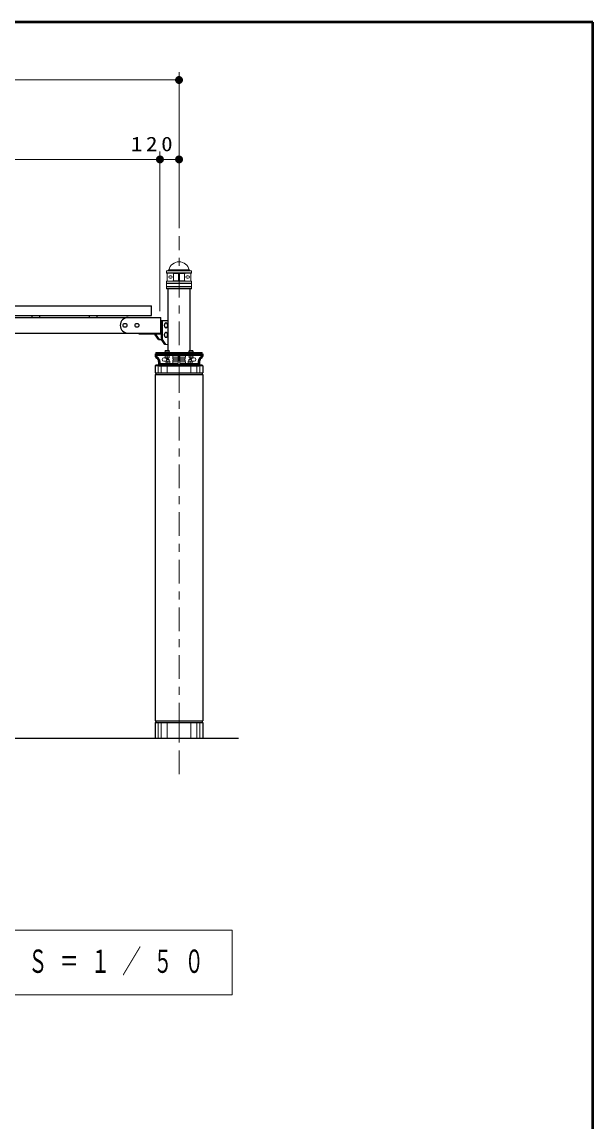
# Model space of a CAD drawing. Units: millimetres on the paper, scale 1:50. Extents: x -365 to 10, y -38 to 257.
# Drawn here: x -71.9 to 0, y 118.5 to 257 of the extents above; entities that cross this region are included whole.
import ezdxf

# ---------------------------------------------------------------- set-up
doc = ezdxf.new("R2010")
doc.units = ezdxf.units.MM
doc.linetypes.add('USER2', pattern=[6, 3, -1, 1, -1])
doc.layers.add('LY_1', color=7, linetype='Continuous', lineweight=13)
doc.layers.add('LY_2', color=7, linetype='Continuous', lineweight=13)
doc.styles.add('ＭＳ ゴシック', font='')
doc.styles.get('ＭＳ ゴシック').set_extended_font_data('MS Gothic')

# ---------------------------------------------------------------- blocks, each defined once
blk = doc.blocks.new('filled_dot')
at = {"color": 0, "linetype": 'Continuous', "lineweight": -2, "const_width": 1.25}
blk.add_lwpolyline([(-0.625, 0, 1), (0.625, 0, 1)], format="xyb", close=True, dxfattribs=at)

msp = doc.modelspace()

# ---------------------------------------------------------------- linework, layer by layer
at = {"layer": 'LY_1'}
for p, q in [((-116.907, 249.697), (-52.107, 249.697)), ((-52.107, 231.028), (-52.107, 250.697)), ((-114.507, 239.697), (-54.507, 239.697)), ((-58.272, 239.697), (-52.107, 239.697)), ((-54.507, 220.606), (-54.507, 240.697)), ((-53.505, 225.686), (-53.387, 225.804)), ((-53.387, 225.804), (-50.827, 225.804)), ((-50.709, 225.686), (-50.827, 225.804)), ((-53.687, 225.666), (-53.667, 225.686)), ((-53.687, 225.666), (-50.527, 225.666)), ((-53.687, 225.666), (-53.687, 225.406)), ((-53.687, 225.406), (-53.667, 225.386)), ((-53.687, 225.406), (-50.527, 225.406)), ((-53.647, 224.386), (-53.687, 224.346)), ((-53.667, 225.686), (-50.547, 225.686)), ((-53.667, 225.386), (-50.547, 225.386)), ((-53.667, 225.386), (-52.845, 225.35)), ((-53.647, 224.386), (-52.845, 224.421)), ((-53.647, 224.386), (-50.567, 224.386)), ((-53.607, 225.382), (-53.607, 224.39)), ((-53.257, 225.036), (-53.117, 225.036)), ((-53.257, 224.736), (-53.117, 224.736)), ((-52.807, 225.348), (-52.177, 225.348)), ((-52.807, 225.31), (-52.807, 224.461)), ((-52.807, 224.422), (-52.177, 224.422)), ((-52.177, 225.346), (-52.177, 224.426)), ((-51.407, 225.348), (-52.037, 225.348)), ((-52.037, 225.346), (-52.037, 224.426)), ((-51.407, 224.422), (-52.037, 224.422)), ((-51.407, 225.31), (-51.407, 224.461)), ((-50.547, 225.386), (-51.368, 225.35)), ((-50.567, 224.386), (-51.368, 224.421)), ((-50.957, 225.036), (-51.097, 225.036)), ((-50.957, 224.736), (-51.097, 224.736)), ((-50.607, 225.382), (-50.607, 224.39)), ((-50.567, 224.386), (-50.527, 224.346)), ((-50.547, 225.686), (-50.527, 225.666)), ((-50.547, 225.386), (-50.527, 225.406)), ((-50.527, 225.666), (-50.527, 225.406)), ((-53.687, 224.346), (-53.687, 224.106)), ((-53.687, 224.346), (-50.527, 224.346)), ((-53.687, 224.106), (-53.667, 224.086)), ((-53.687, 224.106), (-50.527, 224.106)), ((-53.667, 223.686), (-53.687, 223.666)), ((-53.687, 223.666), (-53.687, 223.426)), ((-53.687, 223.666), (-50.527, 223.666)), ((-53.687, 223.426), (-53.647, 223.386)), ((-53.687, 223.426), (-50.527, 223.426)), ((-53.667, 224.086), (-53.667, 223.686)), ((-53.667, 224.086), (-50.547, 224.086)), ((-53.667, 223.686), (-50.547, 223.686)), ((-53.647, 223.386), (-50.567, 223.386)), ((-50.527, 223.426), (-50.567, 223.386)), ((-50.527, 224.106), (-50.547, 224.086)), ((-50.547, 224.086), (-50.547, 223.686)), ((-50.547, 223.686), (-50.527, 223.666)), ((-50.527, 224.346), (-50.527, 224.106)), ((-50.527, 223.666), (-50.527, 223.426)), ((-49.207, 215.384), (-55.007, 215.384)), ((-55.007, 215.384), (-55.007, 215.204)), ((-55.007, 215.024), (-52.197, 215.024)), ((-54.007, 214.724), (-53.847, 214.724)), ((-53.907, 215.448), (-53.907, 215.384)), ((-53.306, 215.448), (-53.907, 215.448)), ((-53.907, 214.96), (-53.907, 215.024)), ((-53.907, 214.96), (-53.307, 214.96)), ((-53.367, 215.648), (-53.847, 215.648)), ((-53.847, 215.648), (-53.847, 215.448)), ((-53.847, 214.7), (-53.847, 214.96)), ((-53.847, 214.7), (-53.367, 214.7)), ((-53.767, 214.648), (-53.767, 214.7)), ((-53.607, 214.7), (-53.607, 214.96)), ((-53.447, 214.648), (-53.447, 214.7)), ((-53.367, 215.648), (-53.367, 215.448)), ((-53.367, 214.7), (-53.367, 214.96)), ((-53.307, 214.96), (-53.307, 215.024)), ((-53.306, 215.448), (-53.306, 215.384)), ((-52.907, 214.924), (-52.907, 214.804)), ((-52.867, 214.784), (-52.907, 214.804)), ((-52.867, 214.784), (-52.867, 214.604)), ((-52.197, 214.784), (-52.867, 214.784)), ((-52.197, 215.024), (-52.197, 213.984)), ((-49.207, 215.024), (-52.017, 215.024)), ((-52.017, 215.024), (-52.017, 213.984)), ((-52.017, 214.784), (-51.347, 214.784)), ((-51.347, 214.784), (-51.307, 214.804)), ((-51.347, 214.784), (-51.347, 214.604)), ((-51.307, 214.924), (-51.307, 214.804)), ((-50.907, 215.448), (-50.907, 215.384)), ((-50.306, 215.448), (-50.907, 215.448)), ((-50.907, 214.96), (-50.907, 215.024)), ((-50.307, 214.96), (-50.907, 214.96)), ((-50.847, 215.648), (-50.847, 215.448)), ((-50.367, 215.648), (-50.847, 215.648)), ((-50.847, 214.7), (-50.847, 214.96)), ((-50.367, 214.7), (-50.847, 214.7)), ((-50.767, 214.648), (-50.767, 214.7)), ((-50.607, 214.7), (-50.607, 214.96)), ((-50.447, 214.648), (-50.447, 214.7)), ((-50.367, 215.648), (-50.367, 215.448)), ((-50.367, 214.7), (-50.367, 214.96)), ((-50.207, 214.724), (-50.367, 214.724)), ((-50.307, 214.96), (-50.307, 215.024)), ((-50.306, 215.448), (-50.306, 215.384)), ((-49.207, 215.384), (-49.207, 215.204)), ((-54.732, 213.705), (-54.732, 212.804)), ((-54.607, 213.984), (-52.197, 213.984)), ((-54.357, 213.705), (-54.357, 212.804)), ((-54.007, 214.284), (-53.747, 214.284)), ((-53.807, 214.048), (-53.807, 213.984)), ((-53.807, 214.048), (-53.207, 214.048)), ((-53.767, 214.648), (-53.447, 214.648)), ((-53.747, 214.308), (-53.747, 214.048)), ((-53.747, 214.308), (-53.267, 214.308)), ((-53.667, 214.504), (-53.667, 214.308)), ((-53.347, 214.504), (-53.667, 214.504)), ((-53.607, 213.705), (-53.607, 212.804)), ((-53.507, 214.308), (-53.507, 214.048)), ((-53.347, 214.504), (-53.347, 214.308)), ((-53.267, 214.308), (-53.267, 214.048)), ((-53.207, 214.048), (-53.207, 213.984)), ((-52.907, 214.204), (-52.867, 214.224)), ((-52.907, 214.204), (-52.907, 214.084)), ((-52.827, 214.584), (-52.867, 214.604)), ((-52.867, 214.404), (-52.827, 214.424)), ((-52.867, 214.404), (-52.867, 214.224)), ((-52.197, 214.224), (-52.867, 214.224)), ((-52.827, 214.584), (-52.827, 214.424)), ((-52.197, 214.584), (-52.827, 214.584)), ((-52.197, 214.424), (-52.827, 214.424)), ((-52.057, 214.584), (-52.157, 214.584)), ((-52.107, 213.705), (-52.107, 212.804)), ((-52.017, 214.584), (-51.387, 214.584)), ((-52.017, 214.424), (-51.387, 214.424)), ((-52.017, 214.224), (-51.347, 214.224)), ((-49.607, 213.984), (-52.017, 213.984)), ((-51.387, 214.584), (-51.347, 214.604)), ((-51.387, 214.584), (-51.387, 214.424)), ((-51.347, 214.404), (-51.387, 214.424)), ((-51.347, 214.404), (-51.347, 214.224)), ((-51.307, 214.204), (-51.347, 214.224)), ((-51.307, 214.204), (-51.307, 214.084)), ((-51.007, 214.048), (-50.407, 214.048)), ((-51.007, 214.048), (-51.007, 213.984)), ((-50.947, 214.308), (-50.947, 214.048)), ((-50.467, 214.308), (-50.947, 214.308)), ((-50.547, 214.504), (-50.867, 214.504)), ((-50.867, 214.504), (-50.867, 214.308)), ((-50.447, 214.648), (-50.767, 214.648)), ((-50.707, 214.308), (-50.707, 214.048)), ((-50.607, 213.705), (-50.607, 212.804)), ((-50.547, 214.504), (-50.547, 214.308)), ((-50.467, 214.308), (-50.467, 214.048)), ((-50.207, 214.284), (-50.467, 214.284)), ((-50.407, 214.048), (-50.407, 213.984)), ((-49.857, 213.705), (-49.857, 212.804)), ((-49.482, 213.705), (-49.482, 212.804)), ((-54.732, 168.804), (-54.732, 166.804)), ((-54.357, 168.804), (-54.357, 166.804)), ((-53.607, 168.804), (-53.607, 166.804)), ((-52.107, 168.804), (-52.107, 166.804)), ((-50.607, 168.804), (-50.607, 166.804)), ((-49.857, 168.804), (-49.857, 166.804)), ((-49.482, 168.804), (-49.482, 166.804)), ((-45.429, 142.631), (-88.229, 142.631)), ((-45.429, 134.498), (-45.429, 142.631)), ((-88.229, 134.498), (-45.429, 134.498))]:
    msp.add_line(p, q, dxfattribs=at)
at = {"layer": 'LY_1', "linetype": 'USER2'}
msp.add_line((-52.107, 162.29), (-52.107, 230.028), dxfattribs=at)
at = {"layer": 'LY_1', "lineweight": 25}
for p, q in [((-53.505, 223.386), (-53.505, 215.648)), ((-50.709, 215.648), (-50.709, 223.386)), ((-84.507, 219.804), (-58.507, 219.804)), ((-84.507, 217.804), (-58.507, 217.804)), ((-113.907, 166.804), (-44.614, 166.804))]:
    msp.add_line(p, q, dxfattribs=at)
at = {"layer": 'LY_1', "color": 40, "lineweight": 25}
for p, q in [((-113.447, 221.264), (-55.567, 221.264)), ((-55.567, 220.064), (-55.567, 221.264)), ((-113.447, 220.064), (-55.567, 220.064)), ((-70.587, 219.804), (-70.587, 220.064)), ((-69.627, 219.804), (-69.627, 220.064)), ((-63.387, 219.804), (-63.387, 220.064)), ((-62.427, 219.804), (-62.427, 220.064))]:
    msp.add_line(p, q, dxfattribs=at)
at = {"layer": 'LY_1', "color": 4, "lineweight": 25}
for p, q in [((-58.507, 219.804), (-54.387, 219.804)), ((-54.387, 217.684), (-54.387, 219.804)), ((-54.387, 219.404), (-53.505, 219.404)), ((-54.301, 217.004), (-54.301, 219.404)), ((-54.174, 217.004), (-54.174, 219.404)), ((-58.507, 217.804), (-54.387, 217.804)), ((-57.107, 217.684), (-57.107, 217.804)), ((-54.387, 217.684), (-57.107, 217.684)), ((-55.122, 217.604), (-55.122, 217.684)), ((-54.697, 217.004), (-55.122, 217.604)), ((-55.122, 217.604), (-54.994, 217.604)), ((-54.994, 217.604), (-54.994, 217.684)), ((-54.57, 217.004), (-54.994, 217.604)), ((-54.697, 217.004), (-54.174, 217.004)), ((-53.877, 216.404), (-54.301, 217.004)), ((-53.75, 216.404), (-54.174, 217.004)), ((-55.021, 213.804), (-55.107, 213.704)), ((-49.107, 213.705), (-55.107, 213.705)), ((-55.107, 213.703), (-55.107, 212.804)), ((-49.192, 213.804), (-55.021, 213.804)), ((-49.191, 213.805), (-49.106, 213.705)), ((-49.107, 213.703), (-49.107, 212.804)), ((-55.107, 212.804), (-49.107, 212.804)), ((-55.107, 212.604), (-49.107, 212.604)), ((-55.107, 212.604), (-55.107, 169.004)), ((-55.021, 212.804), (-55.021, 212.604)), ((-49.192, 212.804), (-49.192, 212.604)), ((-49.107, 212.604), (-49.107, 169.004)), ((-55.107, 169.004), (-49.107, 169.004)), ((-55.021, 169.004), (-55.021, 168.804)), ((-49.192, 169.004), (-49.192, 168.804)), ((-55.107, 168.804), (-49.107, 168.804)), ((-55.107, 168.804), (-55.107, 166.804)), ((-49.107, 168.804), (-49.107, 166.804))]:
    msp.add_line(p, q, dxfattribs=at)
at = {"layer": 'LY_1', "color": 4}
msp.add_line((-53.877, 216.404), (-53.505, 216.404), dxfattribs=at)
at = {"layer": 'LY_1', "color": 140, "lineweight": 50}
for p, q in [((-55.007, 215.204), (-49.207, 215.204)), ((-55.007, 215.204), (-55.007, 214.92)), ((-49.207, 215.204), (-49.207, 214.92)), ((-54.607, 214.264), (-54.607, 213.804)), ((-54.607, 213.804), (-49.607, 213.804)), ((-49.607, 214.264), (-49.607, 213.804))]:
    msp.add_line(p, q, dxfattribs=at)
at = {"layer": 'LY_1', "color": 4, "lineweight": 25}
for points in [[(-53.75, 219.104), (-53.768, 219.102), (-53.787, 219.099), (-53.805, 219.093), (-53.822, 219.085), (-53.839, 219.075), (-53.856, 219.063), (-53.871, 219.049), (-53.886, 219.033), (-53.9, 219.016), (-53.912, 218.996), (-53.924, 218.976), (-53.933, 218.954), (-53.942, 218.93), (-53.949, 218.906), (-53.955, 218.881), (-53.959, 218.856), (-53.961, 218.83), (-53.962, 218.804), (-53.961, 218.777), (-53.959, 218.751), (-53.955, 218.726), (-53.949, 218.701), (-53.942, 218.677), (-53.933, 218.654), (-53.924, 218.632), (-53.912, 218.611), (-53.9, 218.591), (-53.886, 218.574), (-53.871, 218.558), (-53.856, 218.544), (-53.839, 218.532), (-53.822, 218.522), (-53.805, 218.514), (-53.787, 218.508), (-53.768, 218.505), (-53.75, 218.504), (-53.731, 218.505), (-53.713, 218.508), (-53.695, 218.514), (-53.677, 218.522), (-53.66, 218.532), (-53.644, 218.544), (-53.628, 218.558), (-53.613, 218.574), (-53.6, 218.591), (-53.587, 218.611), (-53.576, 218.632), (-53.566, 218.654), (-53.558, 218.677), (-53.55, 218.701), (-53.545, 218.726), (-53.541, 218.751), (-53.538, 218.777), (-53.538, 218.804), (-53.538, 218.83), (-53.541, 218.856), (-53.545, 218.881), (-53.55, 218.906), (-53.558, 218.93), (-53.566, 218.954), (-53.576, 218.976), (-53.587, 218.996), (-53.6, 219.016), (-53.613, 219.033), (-53.628, 219.049), (-53.644, 219.063), (-53.66, 219.075), (-53.677, 219.085), (-53.695, 219.093), (-53.713, 219.099), (-53.731, 219.102)], [(-53.75, 217.904), (-53.768, 217.902), (-53.787, 217.899), (-53.805, 217.893), (-53.822, 217.885), (-53.839, 217.875), (-53.856, 217.863), (-53.871, 217.849), (-53.886, 217.833), (-53.9, 217.816), (-53.912, 217.796), (-53.924, 217.776), (-53.933, 217.754), (-53.942, 217.73), (-53.949, 217.706), (-53.955, 217.681), (-53.959, 217.656), (-53.961, 217.63), (-53.962, 217.604), (-53.961, 217.577), (-53.959, 217.551), (-53.955, 217.526), (-53.949, 217.501), (-53.942, 217.477), (-53.933, 217.454), (-53.924, 217.432), (-53.912, 217.411), (-53.9, 217.391), (-53.886, 217.374), (-53.871, 217.358), (-53.856, 217.344), (-53.839, 217.332), (-53.822, 217.322), (-53.805, 217.314), (-53.787, 217.308), (-53.768, 217.305), (-53.75, 217.304), (-53.731, 217.305), (-53.713, 217.308), (-53.695, 217.314), (-53.677, 217.322), (-53.66, 217.332), (-53.644, 217.344), (-53.628, 217.358), (-53.613, 217.374), (-53.6, 217.391), (-53.587, 217.411), (-53.576, 217.432), (-53.566, 217.454), (-53.558, 217.477), (-53.55, 217.501), (-53.545, 217.526), (-53.541, 217.551), (-53.538, 217.577), (-53.538, 217.604), (-53.538, 217.63), (-53.541, 217.656), (-53.545, 217.681), (-53.55, 217.706), (-53.558, 217.73), (-53.566, 217.754), (-53.576, 217.776), (-53.587, 217.796), (-53.6, 217.816), (-53.613, 217.833), (-53.628, 217.849), (-53.644, 217.863), (-53.66, 217.875), (-53.677, 217.885), (-53.695, 217.893), (-53.713, 217.899), (-53.731, 217.902)]]:
    msp.add_lwpolyline(points, close=True, dxfattribs=at)
for centre in [(-58.907, 218.804), (-57.407, 218.804)]:
    msp.add_circle(centre, 0.24, dxfattribs=at)
at = {"layer": 'LY_1'}
for centre, radius, start, end in [((-52.107, 225.484), 1.319, 14.00253, 165.99746), ((-53.257, 224.886), 0.15, 90, 270), ((-53.117, 224.886), 0.15, 270, 90), ((-52.847, 225.31), 0.04, 0, 87.5), ((-52.847, 224.461), 0.04, 272.5, 0), ((-52.217, 225.346), 0.04, 0, 90), ((-52.217, 224.426), 0.04, 270, 0), ((-51.997, 225.346), 0.04, 90, 180), ((-51.997, 224.426), 0.04, 180, 270), ((-51.367, 225.31), 0.04, 92.5, 180), ((-51.367, 224.461), 0.04, 180, 267.5), ((-51.097, 224.886), 0.15, 90, 270), ((-50.957, 224.886), 0.15, 270, 90), ((-54.007, 214.504), 0.22, 90.00001, 267.3386), ((-53.007, 214.924), 0.1, 0, 90), ((-51.207, 214.924), 0.1, 89.99999, 180), ((-50.207, 214.504), 0.22, 270, 90), ((-53.707, 214.504), 0.22, 0.00016, 40.88696), ((-53.007, 214.084), 0.1, 270, 0), ((-51.207, 214.084), 0.1, 179.99999, 270), ((-50.507, 214.504), 0.22, 139.11303, 179.99984)]:
    msp.add_arc(centre, radius, start, end, dxfattribs=at)
at = {"layer": 'LY_1', "color": 4, "lineweight": 25}
msp.add_arc((-58.507, 218.804), 1, 90, 270, dxfattribs=at)
at = {"layer": 'LY_1', "color": 140, "lineweight": 50}
for centre, radius, start, end in [((-54.807, 214.92), 0.2, 180, 242.74229), ((-55.145, 214.264), 0.538, 0, 62.74229), ((-49.069, 214.264), 0.538, 117.25771, 179.99999), ((-49.407, 214.92), 0.2, 297.25771, 0)]:
    msp.add_arc(centre, radius, start, end, dxfattribs=at)
at = {"layer": 'LY_2', "lineweight": 50}
for p, q in [((0, 257), (-365, 257)), ((0, 0), (0, 257))]:
    msp.add_line(p, q, dxfattribs=at)

# ---------------------------------------------------------------- block references
at = {"layer": 'LY_1', "xscale": 0.4, "yscale": 0.4, "rotation": 180}
for p in [(-52.107, 249.697), (-54.507, 239.697), (-52.107, 239.697)]:
    msp.add_blockref('filled_dot', p, dxfattribs=at)
at = {"layer": 'LY_1', "xscale": 0.4, "yscale": 0.4}
msp.add_blockref('filled_dot', (-54.507, 239.697), dxfattribs=at)

# ---------------------------------------------------------------- texts
at = {"layer": 'LY_1', "style": 'ＭＳ ゴシック'}
for s, insert, char_height, attachment_point in [('\\T1.33;\\W1.15;120', (-55.303, 240.697), 1.833, 8), ('\\T1.64;\\W0.6;側面図\u3000Ｓ＝１／５０', (-86.829, 138.565), 2.933, 4)]:
    msp.add_mtext(s, dxfattribs=dict(at, insert=insert, char_height=char_height, attachment_point=attachment_point))

doc.saveas('drawing.dxf')
